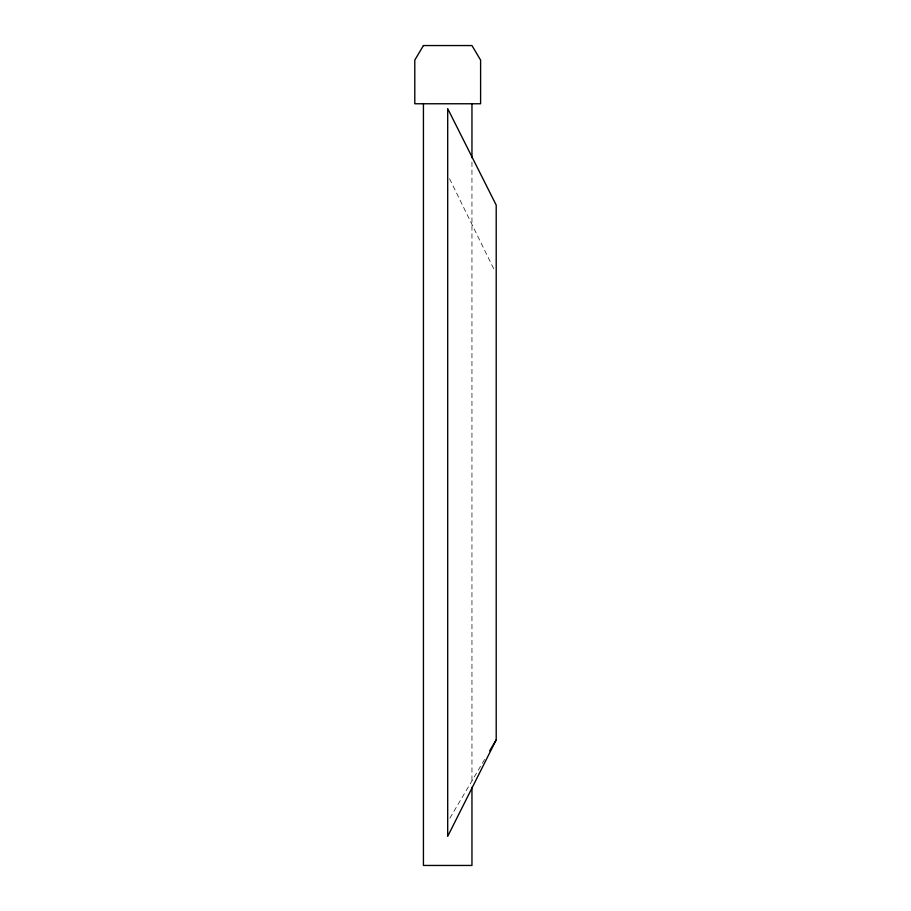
<?xml version="1.0" encoding="UTF-8"?>
<svg xmlns="http://www.w3.org/2000/svg" width="911" height="911" viewBox="0 0 911 911"><rect width="100%" height="100%" fill="white"/><g stroke="black" fill="none" stroke-linecap="round" stroke-linejoin="round"><path stroke-width="0.68" stroke-dasharray="4.55 3.42" d="M449.863 818.192L485.347 758.203M449.556 178.761L494.343 270.066M471.955 162.033L471.955 783.027"/><path stroke-width="1.37" d="M496.21 739.834L447.7 836.344L447.7 108.614L496.21 205.123L496.21 739.834L489.697 750.846M471.955 103.763L471.955 157.762M471.955 787.298L471.955 865.45L423.433 865.45L423.433 103.763M423.433 45.55L414.79 60.103L414.79 103.763L480.598 103.763L480.598 60.103L471.955 45.55L423.433 45.55"/></g></svg>
